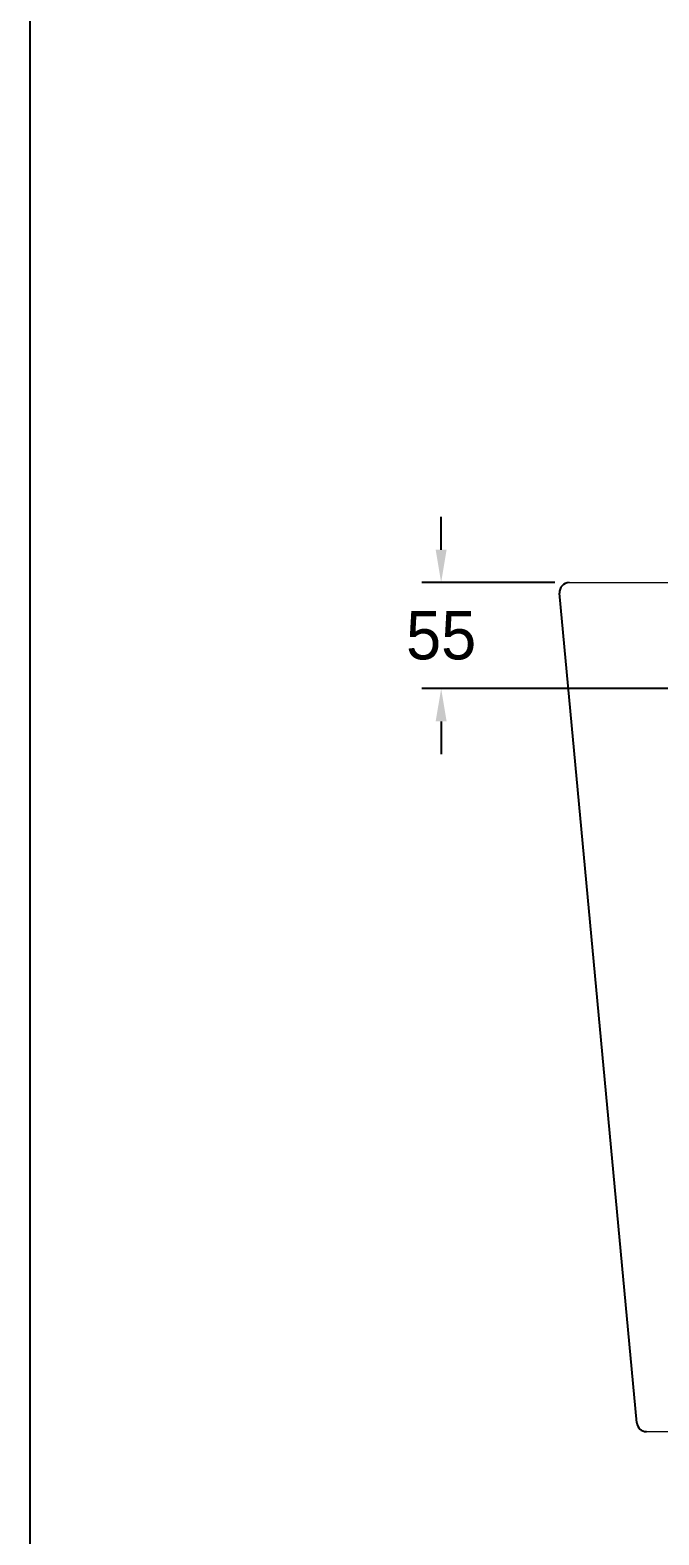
# Model space of a CAD drawing. Header units: millimetres. Extents: x 0 to 1800, y -67 to 2530.
# Drawn here: x 0 to 326, y 508 to 1288 of the extents above; entities that cross this region are included whole.
import ezdxf

# ---------------------------------------------------------------- set-up
doc = ezdxf.new("R2010")
doc.units = ezdxf.units.MM
doc.layers.get('Defpoints').update_dxf_attribs({"color": 1})
doc.layers.add('도각라인', color=7, linetype='Continuous')
doc.layers.add('외형선', color=3, linetype='Continuous')
doc.styles.add('____', font='')
doc.styles.get('____').set_extended_font_data('굴림')
doc.dimstyles.new('MSADIM', dxfattribs={"dimtxt": 33, "dimasz": 17, "dimexe": 10, "dimexo": 7.5, "dimgap": 10, "dimtad": 0, "dimtih": 1, "dimtoh": 1, "dimdec": 0, "dimzin": 1, "dimdsep": 46, "dimtxsty": '____', "dimcen": 11.25, "dimadec": 0, "dimazin": 0, "dimtfac": 1, "dimtdec": 0, "dimtix": 1, "dimtmove": 0, "dimatfit": 3, "dimfxl": 0, "dimtolj": 1, "dimtzin": 1, "dimarcsym": 0})

# ---------------------------------------------------------------- blocks, each defined once
blk = doc.blocks.new('*D6')
at = {"color": 0, "lineweight": -2}
for p, q in [((212.98, 1018.89), (212.98, 1035.89)), ((271.83, 1001.89), (202.98, 1001.89)), ((361.83, 946.89), (202.98, 946.89)), ((212.98, 929.89), (212.98, 912.89))]:
    blk.add_line(p, q, dxfattribs=at)
at = {"color": 0}
for points in [[(210.14, 1018.89), (215.81, 1018.89), (212.98, 1001.89)], [(210.14, 929.89), (215.81, 929.89), (212.98, 946.89)]]:
    blk.add_solid(points, dxfattribs=at)
at = {"layer": 'Defpoints', "color": 0}
for p in [(212.98, 1001.89), (279.33, 1001.89), (369.33, 946.89)]:
    blk.add_point(p, dxfattribs=at)
at = {"color": 0, "insert": (212.98, 974.39), "char_height": 25, "attachment_point": 5, "style": '____'}
blk.add_mtext('\\A1;55', dxfattribs=at)

msp = doc.modelspace()

# ---------------------------------------------------------------- linework, layer by layer
at = {"layer": '도각라인'}
msp.add_line((0, 0), (0, 2530), dxfattribs=at)
at = {"layer": '외형선', "lineweight": 18}
for p, q in [((279.33, 1001.89), (689.33, 1001.89)), ((319.33, 561.89), (649.33, 561.89))]:
    msp.add_line(p, q, dxfattribs=at)
at = {"layer": '외형선'}
msp.add_line((314.35, 566.43), (274.35, 996.43), dxfattribs=at)
for centre, start, end in [((279.33, 996.89), 90, 185.31455), ((319.33, 566.89), 185.31455, 270)]:
    msp.add_arc(centre, 5, start, end, dxfattribs=at)

# ---------------------------------------------------------------- dimensions: what is measured, and where the dimension line sits
dim = msp.add_linear_dim(base=(212.98, 1001.89), p1=(369.33, 946.89), p2=(279.33, 1001.89), angle=90, dimstyle='MSADIM', override={"dimtxt": 25, "dimtofl": 0})
dim.commit()
dim.dimension.update_dxf_attribs({"geometry": '*D6', "text_midpoint": (212.98, 974.39)})

doc.saveas('drawing.dxf')
